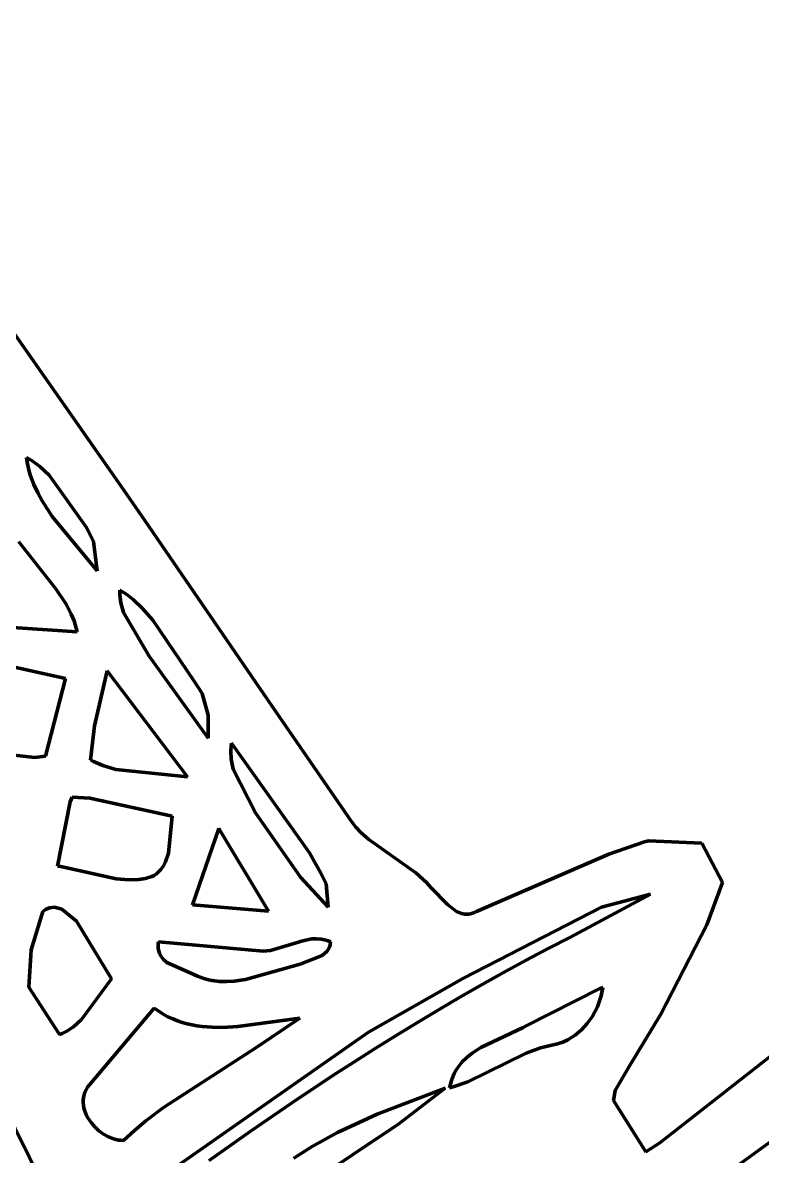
# Model space of a CAD drawing. Header units: millimetres. Extents: x 0 to 10.1, y 0 to 14.2.
# Drawn here: x 2.173 to 3.35, y 10.246 to 12.049 of the extents above; entities that cross this region are included whole.
import ezdxf

# ---------------------------------------------------------------- set-up
doc = ezdxf.new("R2010")
doc.units = ezdxf.units.MM
doc.layers.add('color#010101ff', color=7, linetype='CONTINUOUS', lineweight=100)
doc.layers.add('color#ffffffff', color=7, linetype='CONTINUOUS', lineweight=100)

msp = doc.modelspace()

# ---------------------------------------------------------------- linework, layer by layer
at = {"layer": 'color#010101ff'}
for p, q in [((1.8124, 12.0491), (2.3336, 11.3057)), ((2.1786, 11.3573), (2.1798, 11.3499)), ((2.1876, 11.3521), (2.1786, 11.3573)), ((2.1798, 11.3499), (2.1813, 11.3426)), ((2.1813, 11.3426), (2.1832, 11.3354)), ((2.2001, 11.3432), (2.1876, 11.3521)), ((2.215, 11.3294), (2.2001, 11.3432)), ((2.1832, 11.3354), (2.1853, 11.3284)), ((2.1853, 11.3284), (2.1904, 11.3147)), ((2.2743, 11.2459), (2.215, 11.3294)), ((2.1904, 11.3147), (2.1966, 11.3013)), ((2.3336, 11.3057), (2.3674, 11.2572)), ((2.1966, 11.3013), (2.2036, 11.2883)), ((2.2036, 11.2883), (2.2198, 11.2634)), ((2.2198, 11.2634), (2.2914, 11.177)), ((2.3674, 11.2572), (2.576, 10.9523)), ((2.2856, 11.2239), (2.2743, 11.2459)), ((2.2256, 11.1485), (2.1668, 11.2231)), ((2.2914, 11.177), (2.2856, 11.2239)), ((2.242, 11.1241), (2.2256, 11.1485)), ((2.3276, 11.1467), (2.3275, 11.1383)), ((2.3385, 11.1394), (2.3276, 11.1467)), ((2.3275, 11.1383), (2.3288, 11.1262)), ((2.3288, 11.1262), (2.333, 11.1108)), ((2.3487, 11.1314), (2.3385, 11.1394)), ((2.3628, 11.1181), (2.3487, 11.1314)), ((2.2501, 11.1085), (2.242, 11.1241)), ((2.2545, 11.0975), (2.2501, 11.1085)), ((2.333, 11.1108), (2.374, 11.0415)), ((2.3797, 11.0987), (2.3628, 11.1181)), ((2.258, 11.086), (2.2545, 11.0975)), ((2.4456, 11.0018), (2.3797, 11.0987)), ((2.1411, 11.088), (2.2593, 11.08)), ((2.2593, 11.08), (2.258, 11.086)), ((2.374, 11.0415), (2.4681, 10.9112)), ((2.2411, 11.0059), (2.1196, 11.0327)), ((2.3074, 11.018), (2.2869, 10.9307)), ((2.4351, 10.8494), (2.3074, 11.018)), ((2.2092, 10.8822), (2.2411, 11.0059)), ((2.4583, 10.9822), (2.4456, 11.0018)), ((2.468, 10.9477), (2.4583, 10.9822)), ((2.4681, 10.9112), (2.468, 10.9477)), ((2.576, 10.9523), (2.696, 10.7784)), ((2.2869, 10.9307), (2.2806, 10.8765)), ((2.5046, 10.8987), (2.504, 10.8902)), ((2.5052, 10.9029), (2.5046, 10.8987)), ((2.6295, 10.7287), (2.5052, 10.9029)), ((2.145, 10.8858), (2.1919, 10.8805)), ((2.1919, 10.8805), (2.2092, 10.8822)), ((2.2806, 10.8765), (2.2855, 10.874)), ((2.2855, 10.874), (2.3005, 10.8676)), ((2.504, 10.8902), (2.5047, 10.8779)), ((2.5047, 10.8779), (2.508, 10.8619)), ((2.3005, 10.8676), (2.3212, 10.8613)), ((2.3212, 10.8613), (2.4351, 10.8494)), ((2.508, 10.8619), (2.5436, 10.7921)), ((2.2482, 10.81), (2.2284, 10.7077)), ((2.2516, 10.8171), (2.2482, 10.81)), ((2.2795, 10.8159), (2.2516, 10.8171)), ((2.4109, 10.7868), (2.2795, 10.8159)), ((2.405, 10.728), (2.4109, 10.7868)), ((2.5436, 10.7921), (2.6149, 10.6902)), ((2.4848, 10.7674), (2.4431, 10.6459)), ((2.5642, 10.6358), (2.4848, 10.7674)), ((2.696, 10.7784), (2.7033, 10.7694)), ((2.7033, 10.7694), (2.7111, 10.7611)), ((2.7111, 10.7611), (2.7239, 10.7498)), ((2.7239, 10.7498), (2.7986, 10.697)), ((3.1627, 10.7463), (3.1688, 10.748)), ((3.1688, 10.748), (3.2538, 10.7442)), ((2.6475, 10.6963), (2.6295, 10.7287)), ((3.1059, 10.7268), (3.1627, 10.7463)), ((3.2538, 10.7442), (3.2866, 10.6814)), ((2.397, 10.7081), (2.4003, 10.7144)), ((2.4003, 10.7144), (2.405, 10.728)), ((2.8951, 10.6352), (3.1059, 10.7268)), ((2.2284, 10.7077), (2.2336, 10.707)), ((2.2336, 10.707), (2.3214, 10.6875)), ((2.3784, 10.6908), (2.3818, 10.6928)), ((2.3818, 10.6928), (2.385, 10.695)), ((2.385, 10.695), (2.3879, 10.6973)), ((2.3879, 10.6973), (2.3929, 10.7024)), ((2.3929, 10.7024), (2.397, 10.7081)), ((2.6557, 10.6795), (2.6475, 10.6963)), ((2.7986, 10.697), (2.8155, 10.6817)), ((2.3214, 10.6875), (2.3421, 10.6858)), ((2.3421, 10.6858), (2.3577, 10.6865)), ((2.3577, 10.6865), (2.3681, 10.6881)), ((2.3681, 10.6881), (2.3784, 10.6908)), ((2.6149, 10.6902), (2.6592, 10.6422)), ((2.6592, 10.6422), (2.6557, 10.6795)), ((2.8155, 10.6817), (2.8232, 10.6731)), ((3.2866, 10.6814), (3.2616, 10.6141)), ((2.8232, 10.6731), (2.8491, 10.6467)), ((3.0447, 10.5948), (3.1719, 10.663)), ((3.1719, 10.663), (3.0939, 10.6423)), ((2.209, 10.6385), (2.2048, 10.6356)), ((2.2153, 10.6412), (2.209, 10.6385)), ((2.2235, 10.6422), (2.2153, 10.6412)), ((2.2353, 10.6391), (2.2235, 10.6422)), ((2.2586, 10.62), (2.2353, 10.6391)), ((2.4431, 10.6459), (2.5642, 10.6358)), ((2.8491, 10.6467), (2.8634, 10.6356)), ((3.0939, 10.6423), (2.8746, 10.5293)), ((2.2048, 10.6356), (2.1863, 10.5744)), ((2.8634, 10.6356), (2.8713, 10.6323)), ((2.8713, 10.6323), (2.8768, 10.6313)), ((2.8768, 10.6313), (2.8826, 10.6313)), ((2.8826, 10.6313), (2.8856, 10.6318)), ((2.8856, 10.6318), (2.8887, 10.6326)), ((2.8887, 10.6326), (2.8918, 10.6337)), ((2.8918, 10.6337), (2.8951, 10.6352)), ((2.3143, 10.5285), (2.2586, 10.62)), ((3.2616, 10.6141), (3.1887, 10.4723)), ((2.3889, 10.5874), (2.3885, 10.5838)), ((2.5558, 10.5725), (2.3889, 10.5874)), ((2.6186, 10.5888), (2.5671, 10.5732)), ((2.6332, 10.5917), (2.6186, 10.5888)), ((2.6406, 10.5921), (2.6332, 10.5917)), ((2.648, 10.5915), (2.6406, 10.5921)), ((2.6554, 10.5899), (2.648, 10.5915)), ((2.6592, 10.5886), (2.6554, 10.5899)), ((2.6629, 10.5869), (2.6592, 10.5886)), ((2.6622, 10.5819), (2.6629, 10.5869)), ((3.0092, 10.5765), (3.0447, 10.5948)), ((2.1863, 10.5744), (2.1827, 10.515)), ((2.3885, 10.5838), (2.3884, 10.5804)), ((2.3884, 10.5804), (2.3886, 10.5772)), ((2.3886, 10.5772), (2.3891, 10.5742)), ((2.3891, 10.5742), (2.3907, 10.5688)), ((2.3907, 10.5688), (2.3931, 10.564)), ((2.5671, 10.5732), (2.5558, 10.5725)), ((2.6497, 10.5653), (2.6575, 10.5721)), ((2.6575, 10.5721), (2.6608, 10.5775)), ((2.6608, 10.5775), (2.6622, 10.5819)), ((2.9741, 10.5579), (3.0092, 10.5765)), ((2.3931, 10.564), (2.3964, 10.5598)), ((2.3964, 10.5598), (2.4024, 10.5544)), ((2.4024, 10.5544), (2.4451, 10.5351)), ((2.5274, 10.5271), (2.6147, 10.5518)), ((2.6147, 10.5518), (2.6497, 10.5653)), ((2.9391, 10.5388), (2.9741, 10.5579)), ((2.4451, 10.5351), (2.4509, 10.5325)), ((2.4509, 10.5325), (2.4567, 10.5303)), ((2.4567, 10.5303), (2.4625, 10.5284)), ((2.9043, 10.5194), (2.9391, 10.5388)), ((2.1827, 10.515), (2.2313, 10.4398)), ((2.2662, 10.4634), (2.3143, 10.5285)), ((2.4625, 10.5284), (2.4683, 10.5269)), ((2.4683, 10.5269), (2.4742, 10.5257)), ((2.4742, 10.5257), (2.486, 10.5243)), ((2.486, 10.5243), (2.4978, 10.5239)), ((2.4978, 10.5239), (2.5096, 10.5246)), ((2.5096, 10.5246), (2.5274, 10.5271)), ((2.8746, 10.5293), (2.7232, 10.4435)), ((2.8698, 10.4997), (2.9043, 10.5194)), ((3.0917, 10.5128), (2.9744, 10.4534)), ((3.0962, 10.5143), (3.0917, 10.5128)), ((3.0936, 10.5011), (3.0962, 10.5143)), ((2.8355, 10.4796), (2.8698, 10.4997)), ((3.0878, 10.484), (3.0936, 10.5011)), ((2.3822, 10.4819), (2.2791, 10.3595)), ((2.3893, 10.4767), (2.3822, 10.4819)), ((2.3966, 10.4722), (2.3893, 10.4767)), ((2.8014, 10.4591), (2.8355, 10.4796)), ((3.0794, 10.468), (3.0878, 10.484)), ((3.1868, 10.2676), (3.4695, 10.4889)), ((2.2538, 10.4522), (2.2662, 10.4634)), ((2.404, 10.4681), (2.3966, 10.4722)), ((2.4115, 10.4646), (2.404, 10.4681)), ((2.419, 10.4615), (2.4115, 10.4646)), ((2.4267, 10.4589), (2.419, 10.4615)), ((2.4345, 10.4567), (2.4267, 10.4589)), ((2.6137, 10.4658), (2.5153, 10.4526)), ((2.5455, 10.4194), (2.6137, 10.4658)), ((2.7674, 10.4384), (2.8014, 10.4591)), ((3.0715, 10.4571), (3.0794, 10.468)), ((3.1887, 10.4723), (3.1384, 10.3889)), ((2.2313, 10.4398), (2.2354, 10.4414)), ((2.2354, 10.4414), (2.2432, 10.4452)), ((2.2432, 10.4452), (2.2538, 10.4522)), ((2.7232, 10.4435), (2.2637, 10.1224)), ((2.4423, 10.4549), (2.4345, 10.4567)), ((2.4502, 10.4535), (2.4423, 10.4549)), ((2.4582, 10.4524), (2.4502, 10.4535)), ((2.4743, 10.4512), (2.4582, 10.4524)), ((2.4906, 10.4511), (2.4743, 10.4512)), ((2.5153, 10.4526), (2.4906, 10.4511)), ((2.9695, 10.4509), (2.9022, 10.4193)), ((2.9744, 10.4534), (2.9695, 10.4509)), ((3.0521, 10.4386), (3.0624, 10.4472)), ((3.0624, 10.4472), (3.0715, 10.4571)), ((2.7337, 10.4173), (2.7674, 10.4384)), ((2.9972, 10.4185), (3.0151, 10.4228)), ((3.0151, 10.4228), (3.0241, 10.4248)), ((3.0241, 10.4248), (3.0326, 10.4278)), ((3.0326, 10.4278), (3.0407, 10.4315)), ((3.0407, 10.4315), (3.0521, 10.4386)), ((2.3968, 10.3236), (2.5455, 10.4194)), ((2.7001, 10.396), (2.7337, 10.4173)), ((2.8881, 10.4102), (2.8796, 10.4033)), ((2.8811, 10.3647), (2.9742, 10.4103)), ((2.9022, 10.4193), (2.8881, 10.4102)), ((2.9742, 10.4103), (2.9972, 10.4185)), ((2.6667, 10.3743), (2.7001, 10.396)), ((2.8652, 10.3871), (2.8622, 10.3824)), ((2.8684, 10.3915), (2.8652, 10.3871)), ((2.8719, 10.3957), (2.8684, 10.3915)), ((2.8796, 10.4033), (2.8719, 10.3957)), ((3.1384, 10.3889), (3.1156, 10.3509)), ((2.6005, 10.3303), (2.6667, 10.3743)), ((2.8572, 10.3722), (2.8552, 10.3667)), ((2.8595, 10.3775), (2.8572, 10.3722)), ((2.8622, 10.3824), (2.8595, 10.3775)), ((3.5076, 10.3741), (3.1652, 10.1257)), ((2.2738, 10.3519), (2.2719, 10.3479)), ((2.2761, 10.3558), (2.2738, 10.3519)), ((2.2791, 10.3595), (2.2761, 10.3558)), ((2.8451, 10.3542), (2.737, 10.3132)), ((2.7713, 10.2978), (2.8451, 10.3542)), ((2.8535, 10.3609), (2.8522, 10.3547)), ((2.8522, 10.3547), (2.8582, 10.3564)), ((2.8552, 10.3667), (2.8535, 10.3609)), ((2.8582, 10.3564), (2.8811, 10.3647)), ((3.1156, 10.3509), (3.113, 10.3346)), ((2.214, 10.1825), (2.1381, 10.3365)), ((2.2696, 10.3398), (2.2691, 10.3357)), ((2.2691, 10.3357), (2.2691, 10.3315)), ((2.2705, 10.3439), (2.2696, 10.3398)), ((2.2719, 10.3479), (2.2705, 10.3439)), ((3.113, 10.3346), (3.1646, 10.2529)), ((2.2691, 10.3315), (2.2694, 10.3274)), ((2.2694, 10.3274), (2.2702, 10.3233)), ((2.2702, 10.3233), (2.2713, 10.3192)), ((2.2713, 10.3192), (2.2728, 10.3151)), ((2.2728, 10.3151), (2.2745, 10.3111)), ((2.3688, 10.3023), (2.3968, 10.3236)), ((2.5348, 10.2853), (2.6005, 10.3303)), ((2.2745, 10.3111), (2.2766, 10.3072)), ((2.2766, 10.3072), (2.2815, 10.2998)), ((2.2815, 10.2998), (2.2874, 10.2929)), ((2.3507, 10.2872), (2.3688, 10.3023)), ((2.3889, 10.0418), (2.7713, 10.2978)), ((2.737, 10.3132), (2.6741, 10.2837)), ((2.2874, 10.2929), (2.2941, 10.2867)), ((2.2941, 10.2867), (2.3014, 10.2814)), ((2.3014, 10.2814), (2.3091, 10.2771)), ((2.3331, 10.2714), (2.3507, 10.2872)), ((2.4698, 10.2394), (2.5348, 10.2853)), ((2.6741, 10.2837), (2.6336, 10.2615)), ((2.3091, 10.2771), (2.3171, 10.2739)), ((2.3171, 10.2739), (2.3211, 10.2727)), ((2.3211, 10.2727), (2.3251, 10.2719)), ((2.3251, 10.2719), (2.3292, 10.2715)), ((2.3292, 10.2715), (2.3331, 10.2714)), ((2.6336, 10.2615), (2.6041, 10.2432)), ((3.1646, 10.2529), (3.1868, 10.2676))]:
    msp.add_line(p, q, dxfattribs=at)
at = {"layer": 'color#ffffffff'}
for p, q in [((2.3336, 11.3057), (1.8124, 12.0491)), ((2.1786, 11.3573), (2.1876, 11.3521)), ((2.1798, 11.3499), (2.1786, 11.3573)), ((2.1813, 11.3426), (2.1798, 11.3499)), ((2.1832, 11.3354), (2.1813, 11.3426)), ((2.1876, 11.3521), (2.2001, 11.3432)), ((2.2001, 11.3432), (2.215, 11.3294)), ((2.1853, 11.3284), (2.1832, 11.3354)), ((2.1904, 11.3147), (2.1853, 11.3284)), ((2.215, 11.3294), (2.2743, 11.2459)), ((2.1966, 11.3013), (2.1904, 11.3147)), ((2.3674, 11.2572), (2.3336, 11.3057)), ((2.2036, 11.2883), (2.1966, 11.3013)), ((2.2198, 11.2634), (2.2036, 11.2883)), ((2.2914, 11.177), (2.2198, 11.2634)), ((2.576, 10.9523), (2.3674, 11.2572)), ((2.2743, 11.2459), (2.2856, 11.2239)), ((2.1668, 11.2231), (2.2256, 11.1485)), ((2.2856, 11.2239), (2.2914, 11.177)), ((2.2256, 11.1485), (2.242, 11.1241)), ((2.3275, 11.1383), (2.3276, 11.1467)), ((2.3276, 11.1467), (2.3385, 11.1394)), ((2.3288, 11.1262), (2.3275, 11.1383)), ((2.333, 11.1108), (2.3288, 11.1262)), ((2.3385, 11.1394), (2.3487, 11.1314)), ((2.3487, 11.1314), (2.3628, 11.1181)), ((2.242, 11.1241), (2.2501, 11.1085)), ((2.2501, 11.1085), (2.2545, 11.0975)), ((2.374, 11.0415), (2.333, 11.1108)), ((2.3628, 11.1181), (2.3797, 11.0987)), ((2.2545, 11.0975), (2.258, 11.086)), ((2.3797, 11.0987), (2.4456, 11.0018)), ((2.2593, 11.08), (2.1411, 11.088)), ((2.258, 11.086), (2.2593, 11.08)), ((2.4681, 10.9112), (2.374, 11.0415)), ((2.1196, 11.0327), (2.2411, 11.0059)), ((2.2869, 10.9307), (2.3074, 11.018)), ((2.3074, 11.018), (2.4351, 10.8494)), ((2.2411, 11.0059), (2.2092, 10.8822)), ((2.4456, 11.0018), (2.4583, 10.9822)), ((2.4583, 10.9822), (2.468, 10.9477)), ((2.468, 10.9477), (2.4681, 10.9112)), ((2.696, 10.7784), (2.576, 10.9523)), ((2.2806, 10.8765), (2.2869, 10.9307)), ((2.504, 10.8902), (2.5046, 10.8987)), ((2.5046, 10.8987), (2.5052, 10.9029)), ((2.5052, 10.9029), (2.6295, 10.7287)), ((2.1919, 10.8805), (2.145, 10.8858)), ((2.2092, 10.8822), (2.1919, 10.8805)), ((2.2855, 10.874), (2.2806, 10.8765)), ((2.3005, 10.8676), (2.2855, 10.874)), ((2.5047, 10.8779), (2.504, 10.8902)), ((2.508, 10.8619), (2.5047, 10.8779)), ((2.3212, 10.8613), (2.3005, 10.8676)), ((2.4351, 10.8494), (2.3212, 10.8613)), ((2.5436, 10.7921), (2.508, 10.8619)), ((2.2284, 10.7077), (2.2482, 10.81)), ((2.2482, 10.81), (2.2516, 10.8171)), ((2.2516, 10.8171), (2.2795, 10.8159)), ((2.2795, 10.8159), (2.4109, 10.7868)), ((2.4109, 10.7868), (2.405, 10.728)), ((2.6149, 10.6902), (2.5436, 10.7921)), ((2.4431, 10.6459), (2.4848, 10.7674)), ((2.4848, 10.7674), (2.5642, 10.6358)), ((2.7033, 10.7694), (2.696, 10.7784)), ((2.7111, 10.7611), (2.7033, 10.7694)), ((2.7239, 10.7498), (2.7111, 10.7611)), ((2.7986, 10.697), (2.7239, 10.7498)), ((3.1688, 10.748), (3.1627, 10.7463)), ((3.2538, 10.7442), (3.1688, 10.748)), ((2.6295, 10.7287), (2.6475, 10.6963)), ((3.1627, 10.7463), (3.1059, 10.7268)), ((3.2866, 10.6814), (3.2538, 10.7442)), ((2.4003, 10.7144), (2.397, 10.7081)), ((2.405, 10.728), (2.4003, 10.7144)), ((3.1059, 10.7268), (2.8951, 10.6352)), ((2.2336, 10.707), (2.2284, 10.7077)), ((2.3214, 10.6875), (2.2336, 10.707)), ((2.3818, 10.6928), (2.3784, 10.6908)), ((2.385, 10.695), (2.3818, 10.6928)), ((2.3879, 10.6973), (2.385, 10.695)), ((2.3929, 10.7024), (2.3879, 10.6973)), ((2.397, 10.7081), (2.3929, 10.7024)), ((2.6475, 10.6963), (2.6557, 10.6795)), ((2.8155, 10.6817), (2.7986, 10.697)), ((2.3421, 10.6858), (2.3214, 10.6875)), ((2.3577, 10.6865), (2.3421, 10.6858)), ((2.3681, 10.6881), (2.3577, 10.6865)), ((2.3784, 10.6908), (2.3681, 10.6881)), ((2.6592, 10.6422), (2.6149, 10.6902)), ((2.6557, 10.6795), (2.6592, 10.6422)), ((2.8232, 10.6731), (2.8155, 10.6817)), ((3.2616, 10.6141), (3.2866, 10.6814)), ((2.8491, 10.6467), (2.8232, 10.6731)), ((3.1719, 10.663), (3.0447, 10.5948)), ((3.0939, 10.6423), (3.1719, 10.663)), ((2.2048, 10.6356), (2.209, 10.6385)), ((2.209, 10.6385), (2.2153, 10.6412)), ((2.2153, 10.6412), (2.2235, 10.6422)), ((2.2235, 10.6422), (2.2353, 10.6391)), ((2.2353, 10.6391), (2.2586, 10.62)), ((2.5642, 10.6358), (2.4431, 10.6459)), ((2.8634, 10.6356), (2.8491, 10.6467)), ((2.8746, 10.5293), (3.0939, 10.6423)), ((2.1863, 10.5744), (2.2048, 10.6356)), ((2.8713, 10.6323), (2.8634, 10.6356)), ((2.8768, 10.6313), (2.8713, 10.6323)), ((2.8826, 10.6313), (2.8768, 10.6313)), ((2.8856, 10.6318), (2.8826, 10.6313)), ((2.8887, 10.6326), (2.8856, 10.6318)), ((2.8918, 10.6337), (2.8887, 10.6326)), ((2.8951, 10.6352), (2.8918, 10.6337)), ((2.2586, 10.62), (2.3143, 10.5285)), ((3.1887, 10.4723), (3.2616, 10.6141)), ((2.3885, 10.5838), (2.3889, 10.5874)), ((2.3889, 10.5874), (2.5558, 10.5725)), ((2.5671, 10.5732), (2.6186, 10.5888)), ((2.6186, 10.5888), (2.6332, 10.5917)), ((2.6332, 10.5917), (2.6406, 10.5921)), ((2.6406, 10.5921), (2.648, 10.5915)), ((2.648, 10.5915), (2.6554, 10.5899)), ((2.6554, 10.5899), (2.6592, 10.5886)), ((2.6592, 10.5886), (2.6629, 10.5869)), ((2.6629, 10.5869), (2.6622, 10.5819)), ((3.0447, 10.5948), (3.0092, 10.5765)), ((2.1827, 10.515), (2.1863, 10.5744)), ((2.3884, 10.5804), (2.3885, 10.5838)), ((2.3886, 10.5772), (2.3884, 10.5804)), ((2.3891, 10.5742), (2.3886, 10.5772)), ((2.3907, 10.5688), (2.3891, 10.5742)), ((2.3931, 10.564), (2.3907, 10.5688)), ((2.5558, 10.5725), (2.5671, 10.5732)), ((2.6575, 10.5721), (2.6497, 10.5653)), ((2.6608, 10.5775), (2.6575, 10.5721)), ((2.6622, 10.5819), (2.6608, 10.5775)), ((3.0092, 10.5765), (2.9741, 10.5579)), ((2.3964, 10.5598), (2.3931, 10.564)), ((2.4024, 10.5544), (2.3964, 10.5598)), ((2.4451, 10.5351), (2.4024, 10.5544)), ((2.6147, 10.5518), (2.5274, 10.5271)), ((2.6497, 10.5653), (2.6147, 10.5518)), ((2.9741, 10.5579), (2.9391, 10.5388)), ((2.4509, 10.5325), (2.4451, 10.5351)), ((2.4567, 10.5303), (2.4509, 10.5325)), ((2.4625, 10.5284), (2.4567, 10.5303)), ((2.9391, 10.5388), (2.9043, 10.5194)), ((2.2313, 10.4398), (2.1827, 10.515)), ((2.3143, 10.5285), (2.2662, 10.4634)), ((2.4683, 10.5269), (2.4625, 10.5284)), ((2.4742, 10.5257), (2.4683, 10.5269)), ((2.486, 10.5243), (2.4742, 10.5257)), ((2.4978, 10.5239), (2.486, 10.5243)), ((2.5096, 10.5246), (2.4978, 10.5239)), ((2.5274, 10.5271), (2.5096, 10.5246)), ((2.7232, 10.4435), (2.8746, 10.5293)), ((2.9043, 10.5194), (2.8698, 10.4997)), ((2.9744, 10.4534), (3.0917, 10.5128)), ((3.0917, 10.5128), (3.0962, 10.5143)), ((3.0962, 10.5143), (3.0936, 10.5011)), ((2.8698, 10.4997), (2.8355, 10.4796)), ((3.0936, 10.5011), (3.0878, 10.484)), ((2.2791, 10.3595), (2.3822, 10.4819)), ((2.3822, 10.4819), (2.3893, 10.4767)), ((2.3893, 10.4767), (2.3966, 10.4722)), ((2.8355, 10.4796), (2.8014, 10.4591)), ((3.0878, 10.484), (3.0794, 10.468)), ((3.4695, 10.4889), (3.1868, 10.2676)), ((2.2662, 10.4634), (2.2538, 10.4522)), ((2.3966, 10.4722), (2.404, 10.4681)), ((2.404, 10.4681), (2.4115, 10.4646)), ((2.4115, 10.4646), (2.419, 10.4615)), ((2.419, 10.4615), (2.4267, 10.4589)), ((2.4267, 10.4589), (2.4345, 10.4567)), ((2.5153, 10.4526), (2.6137, 10.4658)), ((2.6137, 10.4658), (2.5455, 10.4194)), ((2.8014, 10.4591), (2.7674, 10.4384)), ((3.0794, 10.468), (3.0715, 10.4571)), ((3.1384, 10.3889), (3.1887, 10.4723)), ((2.2354, 10.4414), (2.2313, 10.4398)), ((2.2432, 10.4452), (2.2354, 10.4414)), ((2.2538, 10.4522), (2.2432, 10.4452)), ((2.2637, 10.1224), (2.7232, 10.4435)), ((2.4345, 10.4567), (2.4423, 10.4549)), ((2.4423, 10.4549), (2.4502, 10.4535)), ((2.4502, 10.4535), (2.4582, 10.4524)), ((2.4582, 10.4524), (2.4743, 10.4512)), ((2.4743, 10.4512), (2.4906, 10.4511)), ((2.4906, 10.4511), (2.5153, 10.4526)), ((2.9022, 10.4193), (2.9695, 10.4509)), ((2.9695, 10.4509), (2.9744, 10.4534)), ((3.0624, 10.4472), (3.0521, 10.4386)), ((3.0715, 10.4571), (3.0624, 10.4472)), ((2.7674, 10.4384), (2.7337, 10.4173)), ((3.0151, 10.4228), (2.9972, 10.4185)), ((3.0241, 10.4248), (3.0151, 10.4228)), ((3.0326, 10.4278), (3.0241, 10.4248)), ((3.0407, 10.4315), (3.0326, 10.4278)), ((3.0521, 10.4386), (3.0407, 10.4315)), ((2.5455, 10.4194), (2.3968, 10.3236)), ((2.7337, 10.4173), (2.7001, 10.396)), ((2.8796, 10.4033), (2.8881, 10.4102)), ((2.9742, 10.4103), (2.8811, 10.3647)), ((2.8881, 10.4102), (2.9022, 10.4193)), ((2.9972, 10.4185), (2.9742, 10.4103)), ((2.7001, 10.396), (2.6667, 10.3743)), ((2.8622, 10.3824), (2.8652, 10.3871)), ((2.8652, 10.3871), (2.8684, 10.3915)), ((2.8684, 10.3915), (2.8719, 10.3957)), ((2.8719, 10.3957), (2.8796, 10.4033)), ((3.1156, 10.3509), (3.1384, 10.3889)), ((2.6667, 10.3743), (2.6005, 10.3303)), ((2.8552, 10.3667), (2.8572, 10.3722)), ((2.8572, 10.3722), (2.8595, 10.3775)), ((2.8595, 10.3775), (2.8622, 10.3824)), ((3.1652, 10.1257), (3.5076, 10.3741)), ((2.2719, 10.3479), (2.2738, 10.3519)), ((2.2738, 10.3519), (2.2761, 10.3558)), ((2.2761, 10.3558), (2.2791, 10.3595)), ((2.737, 10.3132), (2.8451, 10.3542)), ((2.8451, 10.3542), (2.7713, 10.2978)), ((2.8522, 10.3547), (2.8535, 10.3609)), ((2.8582, 10.3564), (2.8522, 10.3547)), ((2.8535, 10.3609), (2.8552, 10.3667)), ((2.8811, 10.3647), (2.8582, 10.3564)), ((3.113, 10.3346), (3.1156, 10.3509)), ((2.1381, 10.3365), (2.214, 10.1825)), ((2.2691, 10.3357), (2.2696, 10.3398)), ((2.2691, 10.3315), (2.2691, 10.3357)), ((2.2696, 10.3398), (2.2705, 10.3439)), ((2.2705, 10.3439), (2.2719, 10.3479)), ((3.1646, 10.2529), (3.113, 10.3346)), ((2.2694, 10.3274), (2.2691, 10.3315)), ((2.2702, 10.3233), (2.2694, 10.3274)), ((2.2713, 10.3192), (2.2702, 10.3233)), ((2.2728, 10.3151), (2.2713, 10.3192)), ((2.2745, 10.3111), (2.2728, 10.3151)), ((2.3968, 10.3236), (2.3688, 10.3023)), ((2.6005, 10.3303), (2.5348, 10.2853)), ((2.2766, 10.3072), (2.2745, 10.3111)), ((2.2815, 10.2998), (2.2766, 10.3072)), ((2.2874, 10.2929), (2.2815, 10.2998)), ((2.3688, 10.3023), (2.3507, 10.2872)), ((2.7713, 10.2978), (2.3889, 10.0418)), ((2.6741, 10.2837), (2.737, 10.3132)), ((2.2941, 10.2867), (2.2874, 10.2929)), ((2.3014, 10.2814), (2.2941, 10.2867)), ((2.3091, 10.2771), (2.3014, 10.2814)), ((2.3507, 10.2872), (2.3331, 10.2714)), ((2.5348, 10.2853), (2.4698, 10.2394)), ((2.6336, 10.2615), (2.6741, 10.2837)), ((2.3171, 10.2739), (2.3091, 10.2771)), ((2.3211, 10.2727), (2.3171, 10.2739)), ((2.3251, 10.2719), (2.3211, 10.2727)), ((2.3292, 10.2715), (2.3251, 10.2719)), ((2.3331, 10.2714), (2.3292, 10.2715)), ((2.6041, 10.2432), (2.6336, 10.2615)), ((3.1868, 10.2676), (3.1646, 10.2529))]:
    msp.add_line(p, q, dxfattribs=at)

doc.saveas('drawing.dxf')
